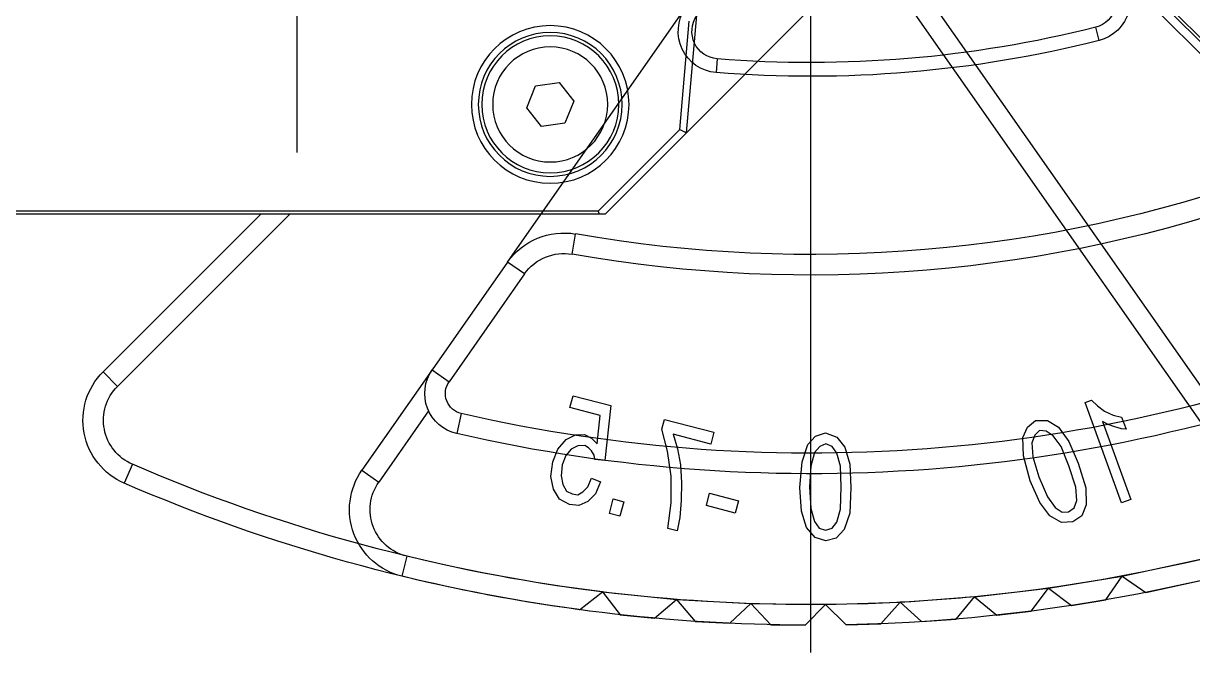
# Model space of a CAD drawing. Header units: millimetres. Extents: x -73584 to -37571, y -61249 to -50748.
# Drawn here: x -54341.7 to -54256.4, y -56944.5 to -56898.6 of the extents above; entities that cross this region are included whole.
import ezdxf

# ---------------------------------------------------------------- set-up
doc = ezdxf.new("R2010")
doc.units = ezdxf.units.MM
doc.header["$LTSCALE"] = 200
doc.linetypes.add('DOT_CENTER', pattern=[14, 12, -1, 0, -1])
doc.layers.add('1', color=7, linetype='Continuous')
doc.layers.add('DIM', color=3, linetype='Continuous')

# ---------------------------------------------------------------- blocks, each defined once
blk = doc.blocks.new('12586')
at = {"layer": 'DIM', "color": 3}
blk.add_line((-39909.147, -54929.921), (-39909.147, -54944.921), dxfattribs=at)
blk = doc.blocks.new('23-D1020-B_EXTRUSION-MAIN-BODY_BASESTAND-0_5m_Absen-PL__363', base_point=(418.75, -61.98))
at = {"color": 7, "linetype": 'Continuous'}
for p, q in [((880.538, -58.91), (904.18, -35.268)), ((880.679, -59.051), (904.321, -35.409)), ((427.816, -56.046), (419.25, -47.48)), ((427.816, -56.046), (427.066, -47.469)), ((428.298, -55.822), (427.606, -47.906)), ((428.298, -55.822), (427.816, -56.046)), ((427.816, -56.046), (433.75, -61.98)), ((428.298, -55.822), (434.257, -61.78)), ((433.75, -61.98), (434.174, -61.98)), ((434.257, -61.78), (434.174, -61.98)), ((434.174, -61.98), (873.608, -61.98)), ((434.257, -61.78), (873.608, -61.78))]:
    blk.add_line(p, q, dxfattribs=at)
for radius in [5.75, 5.25]:
    blk.add_circle((437.75, -53.98), radius, dxfattribs=at)
blk = doc.blocks.new('23-D1023-B_CURAVLE-PLATE-RIGHT_Absen-PL__364', base_point=(865.652, -91.98))
at = {"color": 7, "linetype": 'Continuous'}
for p, q in [((896.319, -44.29), (880.256, -60.353)), ((940.86, -65.493), (927.871, -46.942)), ((940.86, -65.493), (946.363, -73.352)), ((939.631, -66.353), (945.134, -74.212)), ((946.363, -73.352), (951.493, -80.678)), ((946.624, -76.34), (950.264, -81.539)), ((917.662, -90.475), (916.158, -91.954)), ((919.14, -91.98), (917.662, -90.475))]:
    blk.add_line(p, q, dxfattribs=at)
at = {"color": 140, "linetype": 'Continuous'}
for p, q in [((897.707, -49.321), (897.951, -48.351)), ((925.573, -50.656), (925.654, -51.653)), ((936.159, -64.913), (935.899, -63.436)), ((939.631, -66.353), (940.86, -65.493)), ((946.363, -73.352), (945.134, -74.212)), ((944.242, -76.534), (944.578, -77.996)), ((951.493, -80.678), (950.264, -81.539)), ((948.224, -86.947), (948.579, -88.404))]:
    blk.add_line(p, q, dxfattribs=at)
at = {"color": 7, "linetype": 'Continuous'}
for centre, radius, start, end in [((898.44, -46.412), 3, 135, 255.86199), ((898.44, -46.412), 2, 135, 255.86199), ((925.413, -48.663), 2, 274.59625, 35), ((925.413, -48.663), 3, 274.59625, 35), ((918.75, 34.22), 85.15, 255.86199, 274.59625), ((918.75, 34.22), 86.15, 255.86199, 274.59625), ((918.75, 34.22), 99.15, 250.38783, 279.96011), ((918.75, 34.22), 100.65, 250.38783, 279.96011), ((936.764, -68.361), 5, 35, 99.96011), ((936.764, -68.361), 3.5, 35, 99.96011), ((918.75, 34.22), 113.65, 247.35391, 282.96183), ((918.75, 34.22), 115.15, 247.35391, 282.96183), ((943.905, -75.073), 3, 282.96183, 35), ((943.905, -75.073), 1.5, 282.96183, 35), ((918.75, 34.22), 124.7, 246.61877, 269.5), ((947.397, -83.546), 5, 283.67191, 35), ((918.75, 34.22), 126.2, 246.61877, 268.82297), ((947.397, -83.546), 3.5, 283.67191, 35), ((918.75, 34.22), 124.7, 269.5, 283.67191), ((918.75, 34.22), 126.2, 270.17703, 283.67191)]:
    blk.add_arc(centre, radius, start, end, dxfattribs=at)
blk = doc.blocks.new('CHEESE-HEAD-HEXAGON-SOCKET-BOLT_ISO-7379_M5-6_5x10_A2-70_STAINLESS-STEEL__368', base_point=(432.75, -58.98))
at = {"color": 7, "linetype": 'Continuous'}
for p, q in [((437.101, -52.374), (436.035, -53.739)), ((438.817, -52.616), (437.101, -52.374)), ((439.465, -54.222), (438.817, -52.616)), ((436.035, -53.739), (436.683, -55.345)), ((438.399, -55.586), (439.465, -54.222)), ((436.683, -55.345), (438.399, -55.586))]:
    blk.add_line(p, q, dxfattribs=at)
blk.add_circle((437.75, -53.98), 5, dxfattribs=at)
at = {"color": 140, "linetype": 'Continuous'}
blk.add_circle((437.75, -53.98), 4.2, dxfattribs=at)
blk = doc.blocks.new('Top1', base_point=(668.75, -75.52))
at = {"color": 7, "linetype": 'Continuous'}
for p, q in [((417.303, -35.983), (386.007, -80.678)), ((418.532, -36.843), (387.236, -81.539)), ((456.75, -61.98), (469.323, -74.553)), ((458.871, -61.98), (470.383, -73.492)), ((396.056, -83.046), (398.718, -75.732)), ((398.259, -75.565), (397.823, -75.983)), ((398.718, -75.732), (398.259, -75.565)), ((436.088, -75.246), (433.334, -75.958)), ((436.31, -76.104), (436.088, -75.246)), ((396.676, -76.666), (396.056, -76.808)), ((397.303, -76.37), (396.676, -76.666)), ((397.823, -75.983), (397.303, -76.37)), ((433.334, -75.958), (433.773, -79.966)), ((434.115, -76.672), (436.31, -76.104)), ((434.332, -78.753), (434.115, -76.672)), ((397.46, -77.109), (395.388, -82.803)), ((396.056, -76.808), (395.736, -77.687)), ((396.079, -77.655), (396.556, -77.514)), ((396.556, -77.514), (397.05, -77.327)), ((397.05, -77.327), (397.46, -77.109)), ((400.661, -77.54), (399.906, -78.576)), ((401.457, -77.043), (400.661, -77.54)), ((402.352, -77.055), (401.457, -77.043)), ((402.936, -77.529), (402.352, -77.055)), ((403.276, -78.282), (402.936, -77.529)), ((429.418, -76.971), (425.804, -77.906)), ((429.603, -77.686), (429.418, -76.971)), ((395.736, -77.687), (396.079, -77.655)), ((400.482, -78.943), (401.053, -78.154)), ((401.053, -78.154), (401.555, -77.813)), ((401.555, -77.813), (402.04, -77.78)), ((402.04, -77.78), (402.391, -78.117)), ((402.391, -78.117), (402.615, -78.671)), ((403.214, -79.623), (403.276, -78.282)), ((416.832, -78.248), (416.254, -78.987)), ((417.676, -77.952), (416.832, -78.248)), ((418.387, -78.199), (417.676, -77.952)), ((418.965, -78.79), (418.387, -78.199)), ((425.804, -77.906), (426.026, -78.764)), ((426.026, -78.764), (428.78, -78.052)), ((428.78, -78.052), (428.455, -79.103)), ((429.186, -79.27), (429.603, -77.686)), ((434.731, -78.344), (434.332, -78.753)), ((435.254, -78.057), (434.731, -78.344)), ((435.905, -78.092), (435.254, -78.057)), ((436.588, -78.424), (435.905, -78.092)), ((437.185, -79.134), (436.588, -78.424)), ((399.906, -78.576), (399.233, -80.166)), ((399.918, -80.363), (400.482, -78.943)), ((402.615, -78.671), (402.528, -79.688)), ((416.254, -78.987), (415.898, -80.218)), ((416.832, -79.43), (417.187, -78.938)), ((417.187, -78.938), (417.632, -78.741)), ((417.632, -78.741), (418.076, -78.938)), ((418.076, -78.938), (418.476, -79.381)), ((419.365, -80.071), (418.965, -78.79)), ((428.455, -79.103), (428.253, -80.274)), ((428.93, -81.117), (429.186, -79.27)), ((434.542, -79.564), (434.738, -79.258)), ((434.738, -79.258), (434.959, -79.049)), ((434.959, -79.049), (435.236, -78.875)), ((435.236, -78.875), (435.746, -78.896)), ((435.746, -78.896), (436.22, -79.13)), ((436.22, -79.13), (436.614, -79.587)), ((437.561, -80.055), (437.185, -79.134)), ((399.233, -80.166), (398.676, -81.955)), ((402.528, -79.688), (402.09, -81.153)), ((402.741, -81.442), (403.214, -79.623)), ((416.565, -80.366), (416.832, -79.43)), ((418.476, -79.381), (418.743, -80.366)), ((419.543, -81.943), (419.365, -80.071)), ((433.773, -79.966), (434.487, -79.883)), ((434.487, -79.883), (434.542, -79.564)), ((436.614, -79.587), (436.885, -80.281)), ((437.703, -81.137), (437.561, -80.055)), ((399.404, -81.905), (399.918, -80.363)), ((415.898, -80.218), (415.81, -81.943)), ((416.521, -81.893), (416.565, -80.366)), ((418.743, -80.366), (418.832, -81.893)), ((428.253, -80.274), (428.174, -81.567)), ((436.885, -80.281), (436.953, -81.077)), ((402.09, -81.153), (401.467, -82.604)), ((402.026, -83.017), (402.741, -81.442)), ((416.565, -83.519), (416.521, -81.893)), ((418.832, -81.893), (418.743, -83.47)), ((428.174, -81.567), (428.193, -82.885)), ((428.925, -83.051), (428.93, -81.117)), ((434.746, -81.241), (434.082, -81.514)), ((434.082, -81.514), (434.445, -82.387)), ((435.005, -81.886), (434.746, -81.241)), ((435.374, -82.249), (435.005, -81.886)), ((436.843, -81.716), (436.554, -82.198)), ((436.953, -81.077), (436.843, -81.716)), ((437.525, -82.048), (437.703, -81.137)), ((398.676, -81.955), (398.648, -83.203)), ((399.334, -82.876), (399.404, -81.905)), ((401.467, -82.604), (400.896, -83.392)), ((415.81, -81.943), (415.898, -83.814)), ((419.41, -83.667), (419.543, -81.943)), ((426.127, -82.35), (424.019, -82.896)), ((426.361, -83.257), (426.127, -82.35)), ((434.445, -82.387), (435.005, -82.955)), ((435.749, -82.457), (435.374, -82.249)), ((436.149, -82.404), (435.749, -82.457)), ((436.554, -82.198), (436.149, -82.404)), ((437.071, -82.776), (437.525, -82.048)), ((395.388, -82.803), (396.056, -83.046)), ((398.648, -83.203), (398.972, -84.002)), ((399.517, -83.414), (399.334, -82.876)), ((399.926, -83.72), (399.517, -83.414)), ((400.896, -83.392), (400.394, -83.733)), ((401.288, -84.006), (402.026, -83.017)), ((416.832, -84.455), (416.565, -83.519)), ((418.743, -83.47), (418.476, -84.406)), ((424.019, -82.896), (424.253, -83.802)), ((424.253, -83.802), (426.361, -83.257)), ((428.193, -82.885), (428.286, -84.133)), ((429.178, -84.919), (428.925, -83.051)), ((433.167, -82.769), (432.392, -82.969)), ((432.392, -82.969), (432.664, -84.018)), ((433.438, -83.818), (433.167, -82.769)), ((435.005, -82.955), (435.676, -83.239)), ((435.676, -83.239), (436.346, -83.168)), ((436.346, -83.168), (437.071, -82.776)), ((398.972, -84.002), (399.614, -84.446)), ((399.614, -84.446), (400.45, -84.488)), ((400.394, -83.733), (399.926, -83.72)), ((400.45, -84.488), (401.288, -84.006)), ((415.898, -83.814), (416.298, -84.997)), ((417.187, -84.898), (416.832, -84.455)), ((418.476, -84.406), (418.121, -84.898)), ((419.054, -84.849), (419.41, -83.667)), ((428.286, -84.133), (428.49, -85.097)), ((432.664, -84.018), (433.438, -83.818)), ((416.298, -84.997), (416.876, -85.637)), ((417.676, -85.046), (417.187, -84.898)), ((418.121, -84.898), (417.676, -85.046)), ((418.432, -85.588), (419.054, -84.849)), ((428.49, -85.097), (429.178, -84.919)), ((416.876, -85.637), (417.632, -85.834)), ((417.632, -85.834), (418.432, -85.588)), ((396.025, -88.392), (389.276, -86.947)), ((394.287, -89.587), (388.921, -88.404)), ((396.025, -88.392), (394.287, -89.587)), ((401.395, -89.267), (396.025, -88.392)), ((397.22, -90.13), (396.025, -88.392)), ((401.395, -89.267), (399.711, -90.536)), ((406.798, -89.906), (401.395, -89.267)), ((402.664, -90.951), (401.395, -89.267)), ((433.947, -89.551), (428.534, -90.096)), ((433.947, -89.551), (432.649, -91.213)), ((435.609, -90.849), (433.947, -89.551)), ((399.711, -90.536), (397.22, -90.13)), ((406.798, -89.906), (405.171, -91.248)), ((408.139, -91.533), (406.798, -89.906)), ((412.224, -90.309), (410.657, -91.72)), ((413.635, -91.877), (412.224, -90.309)), ((417.662, -90.475), (412.224, -90.309)), ((423.102, -90.404), (417.662, -90.475)), ((423.102, -90.404), (421.664, -91.947)), ((428.534, -90.096), (423.102, -90.404)), ((424.644, -91.843), (423.102, -90.404)), ((428.534, -90.096), (427.164, -91.699)), ((430.137, -91.465), (428.534, -90.096)), ((405.171, -91.248), (402.664, -90.951)), ((417.662, -90.475), (416.158, -91.954)), ((419.14, -91.98), (417.662, -90.475)), ((432.649, -91.213), (430.137, -91.465)), ((410.657, -91.72), (408.139, -91.533)), ((416.158, -91.954), (413.635, -91.877)), ((421.664, -91.947), (419.14, -91.98)), ((427.164, -91.699), (424.644, -91.843))]:
    blk.add_line(p, q, dxfattribs=at)
at = {"color": 140, "linetype": 'Continuous'}
for p, q in [((469.323, -74.553), (470.383, -73.492)), ((468.237, -80.24), (468.832, -81.617))]:
    blk.add_line(p, q, dxfattribs=at)
at = {"color": 7, "linetype": 'Continuous'}
for centre, radius, start, end in [((466.848, -77.028), 5, 293.38123, 45), ((466.848, -77.028), 3.5, 293.38123, 45), ((418.75, 34.22), 124.7, 277, 293.38123), ((418.75, 34.22), 126.2, 277.67703, 293.38123), ((418.75, 34.22), 124.7, 264.5, 267)]:
    blk.add_arc(centre, radius, start, end, dxfattribs=at)
at = {"layer": '1', "color": 1, "linetype": 'DOT_CENTER'}
for p, q in [((418.75, 43.169), (418.75, -93.98)), ((918.75, 43.169), (918.75, -93.98))]:
    blk.add_line(p, q, dxfattribs=at)
for name, p in [('23-D1020-B_EXTRUSION-MAIN-BODY_BASESTAND-0_5m_Absen-PL__363', (418.75, -61.98)), ('23-D1023-B_CURAVLE-PLATE-RIGHT_Absen-PL__364', (865.652, -91.98)), ('CHEESE-HEAD-HEXAGON-SOCKET-BOLT_ISO-7379_M5-6_5x10_A2-70_STAINLESS-STEEL__368', (432.75, -58.98))]:
    blk.add_blockref(name, p)
blk = doc.blocks.new('*U238')
at = {"xscale": -1, "rotation": 359.9999999999976}
blk.add_blockref('Top1', (0, -53.713), dxfattribs=at)
at = {"layer": 'DIM', "color": 0}
blk.add_blockref('12586', (40121.647, 54909.248), dxfattribs=at)
blk = doc.blocks.new('*U239')
at = {"layer": 'DIM', "color": 0, "linetype": 'ByBlock', "lineweight": -2, "transparency": 16777216}
for p in [(0, 0), (500, 0)]:
    blk.add_blockref('*U238', p, dxfattribs=at)

msp = doc.modelspace()

# ---------------------------------------------------------------- block references
at = {"layer": 'DIM', "color": 0}
msp.add_blockref('*U239', (-54534.278, -56872.358), dxfattribs=at)

doc.saveas('drawing.dxf')
